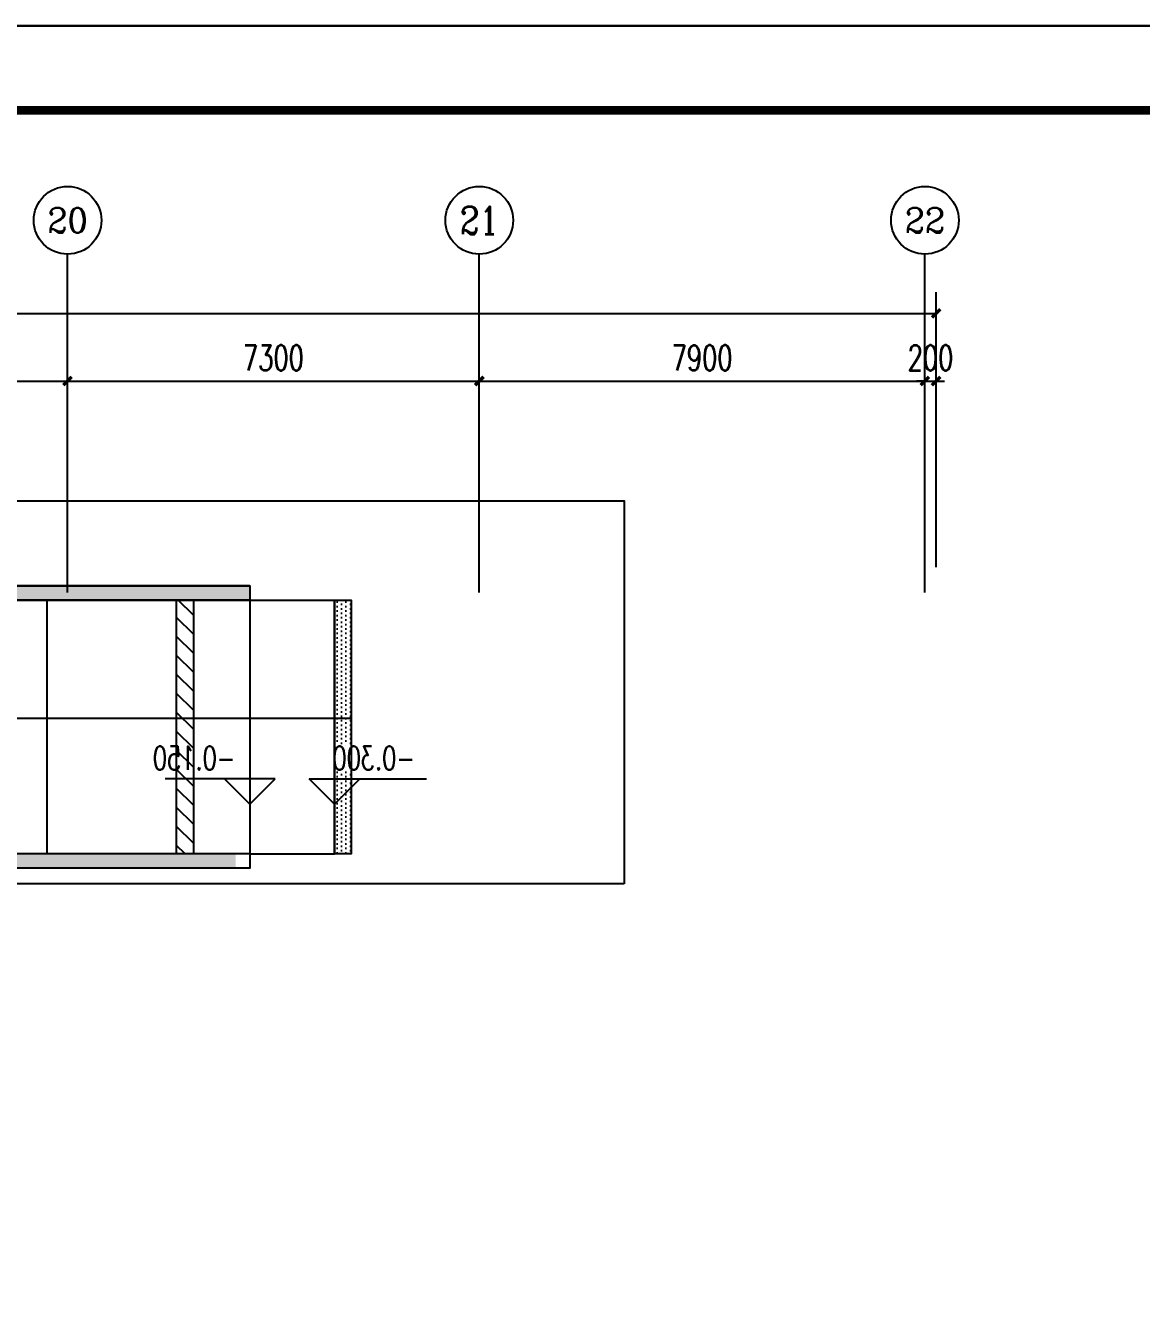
# Model space of a CAD drawing. Extents: x 1398449 to 2142961, y 256969 to 1032940.
# Drawn here: x 1642050 to 1661827, y 862413 to 885233 of the extents above; entities that cross this region are included whole.
import ezdxf
from ezdxf.enums import TextEntityAlignment as Align
from ezdxf.xclip import XClip

# ---------------------------------------------------------------- set-up
doc = ezdxf.new("R2010")
doc.units = 0
doc.header["$LTSCALE"] = 1500
doc.header["$PDSIZE"] = 50
for name, color, linetype in [('1-建筑底图', 8, 'Continuous'), ('A-ANNO-IDEN-LEVL', 3, 'Continuous'), ('A-ANNO-TXT', 7, 'Continuous'), ('AXIS_TEXT', 7, 'Continuous'), ('BTTK', 7, 'Continuous'), ('PUB_TITLE', 4, 'Continuous'), ('党校-主楼（一期）参照$0$PUB_TITLE', 7, 'Continuous'), ('公用-影线', 8, 'Continuous'), ('建筑-墙体', 2, 'Continuous'), ('顶板排水', 43, 'Continuous')]:
    doc.layers.add(name, color=color, linetype=linetype)
doc.layers.add('yichutu', color=7, linetype='Continuous', true_color=0xffffff, plot=False)
doc.styles.add('_TCH_AXIS', font='COMPLEX', dxfattribs={"bigfont": 'GBCBIG'})
doc.styles.add('_TCH_DIM_T3', font='SIMPLEX', dxfattribs={"width": 0.705882, "bigfont": 'GBCBIG'})
doc.styles.add('A_DIM', font='simplex.shx', dxfattribs={"width": 0.7, "bigfont": 'gbcbig.shx'})
doc.styles.add('COMPLEX', font='COMPLEX')
doc.styles.add('HZ(TK)', font='geniso.shx', dxfattribs={"width": 0.9, "bigfont": 'hztxt.shx'})
doc.styles.get("Standard").update_dxf_attribs({"font": 'gbeitc.shx', "bigfont": 'gbcbig.shx'})
doc.linetypes.add('JIEDI', pattern='A,1.25,-0.25,0.25,-0.25,0.625,["/",Standard,S=0.6,R=0,X=0,Y=-0.3],0.625,-0.25,0.25,-0.25', length=4)
doc.dimstyles.new('_TCH_ARCH&&150', dxfattribs={"dimtxt": 446.25, "dimasz": 150, "dimexe": 375, "dimexo": 450, "dimgap": 189.375, "dimtad": 1, "dimdec": 0, "dimzin": 0, "dimdsep": 46, "dimtxsty": '_TCH_DIM_T3', "dimblk": 'ARCHTICK', "dimcen": 0.09, "dimclrt": 7, "dimazin": 2, "dimtfac": 1, "dimtdec": 0, "dimtix": 1, "dimtmove": 2, "dimatfit": 3, "dimfxl": 1, "dimtolj": 1, "dimtzin": 0, "dimarcsym": 0})

# ---------------------------------------------------------------- blocks, each defined once
blk = doc.blocks.new('A$C05603C06')
h = blk.add_hatch()
h.set_pattern_fill('ANSI31', color=256, scale=150, angle=180)
h.set_pattern_definition([(225, (12590194.07, -3251143.81), (168.3798023, -168.3798023), [])])
h.paths.add_polyline_path([(-23131, 9400), (-22831, 9400), (-22831, 13900), (-23131, 13900)])
at = {"layer": '公用-影线'}
for points in [[(-24131, 13900), (12300, 13900), (12550, 14150), (-24131, 14150)], [(-23880, 9150), (3000, 9150), (3000, 9400), (-23880, 9400)]]:
    blk.add_hatch(color=256, dxfattribs=at).paths.add_polyline_path(points)
at = {"layer": '顶板排水'}
h = blk.add_hatch(dxfattribs=at)
h.set_pattern_fill('DOTS', color=256, scale=50, angle=90)
h.set_pattern_definition([(90, (-141983.41, -1944221.05), (-79.375, 39.6875), [0, -79.375])])
h.paths.add_polyline_path([(-25631, 13900), (-25931, 13900), (-25931, 9400), (-25631, 9400)])
for p, q in [((-25631, 13900), (-25631, 9400)), ((-25631, 9400), (-25631, 13900)), ((-24131, 13900), (-24131, 9400)), ((-20531, 13900), (-20531, 9400)), ((-25931, 11800), (3000, 11800)), ((-24131, 9400), (-25631, 9400))]:
    blk.add_line(p, q)
for points in [[(12400, 9150), (12550, 9150), (12550, 14150), (-24131, 14150), (-24131, 9150), (3000, 9150)], [(12400, 13900), (-25931, 13900), (-25931, 9400), (-25631, 9400), (-25631, 13900)], [(-23131, 13900), (-23131, 9400), (-22831, 9400), (-22831, 13900)]]:
    blk.add_lwpolyline(points)
at = {"layer": 'A-ANNO-IDEN-LEVL'}
for p, q in [((-25181, 10731), (-27262, 10731)), ((-25631, 10281), (-26081, 10731)), ((-25631, 10281), (-25181, 10731)), ((-24131, 10281), (-24581, 10731)), ((-24581, 10731), (-22631, 10731)), ((-24131, 10281), (-23681, 10731))]:
    blk.add_line(p, q, dxfattribs=at)
at = {"layer": '建筑-墙体'}
for p, q in [((-24131, 14150), (12550, 14150)), ((-24131, 14150), (-24131, 13900)), ((-24131, 13900), (12300, 13900)), ((-24131, 9400), (3000, 9400)), ((-24131, 9400), (-24131, 9150)), ((-24131, 9150), (3000, 9150))]:
    blk.add_line(p, q, dxfattribs=at)
at = {"layer": 'A-ANNO-TXT', "color": 7, "style": 'A_DIM', "width": 0.7}
for s, p in [('-0.300', (-27058, 10889)), ('-0.150', (-23874, 10889))]:
    blk.add_text(s, height=420, dxfattribs=at).set_placement(p)
blk = doc.blocks.new('_AXISO')
blk.add_circle((0, 0), 0.5)
at = {"layer": 'AXIS_TEXT', "style": 'COMPLEX', "width": 1.041667}
blk.add_attdef('A', text='', height=0.56, dxfattribs=at).set_placement((-0.25, -0.28), (0.25, -0.28), align=Align.FIT)
blk = doc.blocks.new('_ArchTick')
at = {"color": 0, "linetype": 'ByBlock', "const_width": 0.4}
blk.add_lwpolyline([(-0.5, -0.5), (0.5, 0.5)], dxfattribs=at)
blk = doc.blocks.new('*D297')
at = {"layer": '1-建筑底图', "color": 0, "lineweight": -2, "transparency": 16777216}
for p, q in [((-100, 50981), (-100, 55856)), ((139100, 50981), (139100, 55856)), ((-100, 55481), (139100, 55481))]:
    blk.add_line(p, q, dxfattribs=at)
at = {"layer": 'Defpoints', "color": 0}
for p in [(139100, 55481), (-100, 50531), (139100, 50531)]:
    blk.add_point(p, dxfattribs=at)
at = {"layer": '1-建筑底图', "color": 0, "lineweight": -2, "transparency": 16777216, "xscale": 150, "yscale": 150, "zscale": 150, "rotation": 180}
blk.add_blockref('_ArchTick', (-100, 55481), dxfattribs=at)
at = {"layer": '1-建筑底图', "color": 0, "lineweight": -2, "transparency": 16777216, "xscale": 150, "yscale": 150, "zscale": 150}
blk.add_blockref('_ArchTick', (139100, 55481), dxfattribs=at)
at = {"layer": '1-建筑底图', "color": 7, "transparency": 16777216, "insert": (69500, 55893), "char_height": 446.2, "attachment_point": 5, "style": '_TCH_DIM_T3'}
blk.add_mtext('\\A1;139200', dxfattribs=at)
blk = doc.blocks.new('*D317')
at = {"layer": '1-建筑底图', "color": 0, "lineweight": -2, "transparency": 16777216}
for p, q in [((115800, 50981), (115800, 54656)), ((123700, 50981), (123700, 54656)), ((115800, 54281), (123700, 54281))]:
    blk.add_line(p, q, dxfattribs=at)
at = {"layer": 'Defpoints', "color": 0}
for p in [(123700, 54281), (115800, 50531), (123700, 50531)]:
    blk.add_point(p, dxfattribs=at)
at = {"layer": '1-建筑底图', "color": 0, "lineweight": -2, "transparency": 16777216, "xscale": 150, "yscale": 150, "zscale": 150, "rotation": 180}
blk.add_blockref('_ArchTick', (115800, 54281), dxfattribs=at)
at = {"layer": '1-建筑底图', "color": 0, "lineweight": -2, "transparency": 16777216, "xscale": 150, "yscale": 150, "zscale": 150}
blk.add_blockref('_ArchTick', (123700, 54281), dxfattribs=at)
at = {"layer": '1-建筑底图', "color": 7, "transparency": 16777216, "insert": (119750, 54693), "char_height": 446.2, "attachment_point": 5, "style": '_TCH_DIM_T3'}
blk.add_mtext('\\A1;7900', dxfattribs=at)
blk = doc.blocks.new('*D318')
at = {"layer": '1-建筑底图', "color": 0, "lineweight": -2, "transparency": 16777216}
for p, q in [((123700, 50981), (123700, 54656)), ((131000, 50981), (131000, 54656)), ((123700, 54281), (131000, 54281))]:
    blk.add_line(p, q, dxfattribs=at)
at = {"layer": 'Defpoints', "color": 0}
for p in [(131000, 54281), (123700, 50531), (131000, 50531)]:
    blk.add_point(p, dxfattribs=at)
at = {"layer": '1-建筑底图', "color": 0, "lineweight": -2, "transparency": 16777216, "xscale": 150, "yscale": 150, "zscale": 150, "rotation": 180}
blk.add_blockref('_ArchTick', (123700, 54281), dxfattribs=at)
at = {"layer": '1-建筑底图', "color": 0, "lineweight": -2, "transparency": 16777216, "xscale": 150, "yscale": 150, "zscale": 150}
blk.add_blockref('_ArchTick', (131000, 54281), dxfattribs=at)
at = {"layer": '1-建筑底图', "color": 7, "transparency": 16777216, "insert": (127350, 54693), "char_height": 446.2, "attachment_point": 5, "style": '_TCH_DIM_T3'}
blk.add_mtext('\\A1;7300', dxfattribs=at)
blk = doc.blocks.new('*D319')
at = {"layer": '1-建筑底图', "color": 0, "lineweight": -2, "transparency": 16777216}
for p, q in [((131000, 50981), (131000, 54656)), ((138900, 50981), (138900, 54656)), ((131000, 54281), (138900, 54281))]:
    blk.add_line(p, q, dxfattribs=at)
at = {"layer": 'Defpoints', "color": 0}
for p in [(138900, 54281), (131000, 50531), (138900, 50531)]:
    blk.add_point(p, dxfattribs=at)
at = {"layer": '1-建筑底图', "color": 0, "lineweight": -2, "transparency": 16777216, "xscale": 150, "yscale": 150, "zscale": 150, "rotation": 180}
blk.add_blockref('_ArchTick', (131000, 54281), dxfattribs=at)
at = {"layer": '1-建筑底图', "color": 0, "lineweight": -2, "transparency": 16777216, "xscale": 150, "yscale": 150, "zscale": 150}
blk.add_blockref('_ArchTick', (138900, 54281), dxfattribs=at)
at = {"layer": '1-建筑底图', "color": 7, "transparency": 16777216, "insert": (134950, 54693), "char_height": 446.2, "attachment_point": 5, "style": '_TCH_DIM_T3'}
blk.add_mtext('\\A1;7900', dxfattribs=at)
blk = doc.blocks.new('*D320')
at = {"layer": '1-建筑底图', "color": 0, "lineweight": -2, "transparency": 16777216}
for p, q in [((138900, 50981), (138900, 54656)), ((139100, 50981), (139100, 54656)), ((138900, 54281), (138750, 54281)), ((138900, 54281), (139100, 54281)), ((139100, 54281), (139250, 54281))]:
    blk.add_line(p, q, dxfattribs=at)
at = {"layer": 'Defpoints', "color": 0}
for p in [(139100, 54281), (138900, 50531), (139100, 50531)]:
    blk.add_point(p, dxfattribs=at)
at = {"layer": '1-建筑底图', "color": 0, "lineweight": -2, "transparency": 16777216, "xscale": 150, "yscale": 150, "zscale": 150}
blk.add_blockref('_ArchTick', (138900, 54281), dxfattribs=at)
at = {"layer": '1-建筑底图', "color": 0, "lineweight": -2, "transparency": 16777216, "xscale": 150, "yscale": 150, "zscale": 150, "rotation": 180}
blk.add_blockref('_ArchTick', (139100, 54281), dxfattribs=at)
at = {"layer": '1-建筑底图', "color": 7, "transparency": 16777216, "insert": (139000, 54693), "char_height": 446.2, "attachment_point": 5, "style": '_TCH_DIM_T3'}
blk.add_mtext('\\A1;200', dxfattribs=at)
blk = doc.blocks.new('vhtemplate_2020年新竖式图框_A1_1_2', base_point=(-420.5, 0))
at = {"layer": 'PUB_TITLE', "color": 7}
blk.add_lwpolyline([(-420.5, 594), (841, 594), (841, 0), (-420.5, 0)], close=True, dxfattribs=at)
at = {"layer": 'PUB_TITLE', "const_width": 1}
blk.add_lwpolyline([(-395.5, 10), (831, 10), (831, 584), (-395.5, 584)], close=True, dxfattribs=at)
at = {"layer": 'BTTK', "color": 4, "style": 'HZ(TK)', "width": 0.9}
for tag, p in [('合作单位', (796, 511.5)), ('建设单位', (796, 209.5)), ('工程名称', (796, 176.5)), ('子项名称', (806, 160)), ('图纸名称', (796, 141))]:
    blk.add_attdef(tag, text='', height=3.5, dxfattribs=at).set_placement(p, align=Align.MIDDLE_CENTER)
for tag, p in [('注册证书号', (808.5, 309.01)), ('注册印章号', (808.5, 301.01)), ('设计号', (806, 193)), ('图别', (789.75, 34)), ('图号', (822.25, 34)), ('版本号', (789.75, 26)), ('日期', (822.25, 26))]:
    blk.add_attdef(tag, text='', height=3.5, dxfattribs=at).set_placement(p, align=Align.MIDDLE)
blk = doc.blocks.new('yct-1261-594-189225-89100-150-1004.0')
at = {"layer": 'yichutu', "color": 7, "true_color": 0xffffff}
blk.add_lwpolyline([(0, 0), (0, 89100), (189225, 89100), (189225, 0)], close=True, dxfattribs=at)
blk = doc.blocks.new('1-一层建筑底图')
at = {"layer": '1-建筑底图'}
for p, q in [((123700, 50530.7), (123700, 56530.7)), ((131000, 50530.7), (131000, 56530.7)), ((138900, 50530.7), (138900, 56530.7))]:
    blk.add_line(p, q, dxfattribs=at)
blk.add_lwpolyline([(132785.5, 37917.4, 1), (132785.5, 37917.4, 1)], format="xyb", close=True, dxfattribs=at)
ref = blk.add_blockref('_AXISO', (123700, 57130.7), dxfattribs=dict(at, xscale=1200, yscale=1200, zscale=1200))
ref.add_attrib('A', '20', dxfattribs={"layer": 'AXIS_TEXT', "height": 441.41, "style": '_TCH_AXIS'}).set_placement((123342.7, 56910), (124057.4, 56910), align=Align.FIT)
ref = blk.add_blockref('_AXISO', (131000, 57130.7), dxfattribs=dict(at, xscale=1200, yscale=1200, zscale=1200))
ref.add_attrib('A', '21', dxfattribs={"layer": 'AXIS_TEXT', "height": 492.67, "style": '_TCH_AXIS'}).set_placement((130659.9, 56884.3), (131340.2, 56884.3), align=Align.FIT)
ref = blk.add_blockref('_AXISO', (138900, 57130.7), dxfattribs=dict(at, xscale=1200, yscale=1200, zscale=1200))
ref.add_attrib('A', '22', dxfattribs={"layer": 'AXIS_TEXT', "height": 441.41, "style": '_TCH_AXIS'}).set_placement((138542.7, 56910), (139257.4, 56910), align=Align.FIT)
ref = blk.add_blockref('A$C05603C06', (102800, 36500), dxfattribs=dict(at, xscale=-1))
XClip(ref).set_block_clipping_path([(-30766.6951008267, 8869.8559493814), (13725.1356963144, 15655.7832189617)])
for p1, p2, distance, picture, middle in [((-100, 50530.7), (139100, 50530.7), 4950, '*D297', (69500, 55893.2)), ((115800, 50530.7), (123700, 50530.7), 3750, '*D317', (119750, 54693.2)), ((123700, 50530.7), (131000, 50530.7), 3750, '*D318', (127350, 54693.2)), ((131000, 50530.7), (138900, 50530.7), 3750, '*D319', (134950, 54693.2)), ((138900, 50530.7), (139100, 50530.7), 3750, '*D320', (139000, 54693.2))]:
    dim = blk.add_aligned_dim(p1=p1, p2=p2, distance=distance, dimstyle='_TCH_ARCH&&150', dxfattribs=at)
    dim.commit()
    dim.dimension.update_dxf_attribs({"geometry": picture, "text_midpoint": middle})

msp = doc.modelspace()

# ---------------------------------------------------------------- linework, layer by layer
at = {"layer": '党校-主楼（一期）参照$0$PUB_TITLE'}
msp.add_lwpolyline([(1498789.3, 796132.9), (1687939.3, 796132.9), (1687939.3, 885232.9), (1498789.3, 885232.9)], close=True, dxfattribs=at)
at = {"layer": '党校-主楼（一期）参照$0$PUB_TITLE', "const_width": 150}
msp.add_lwpolyline([(1502539.3, 797632.9), (1686439.3, 797632.9), (1686439.3, 883732.9), (1502539.3, 883732.9)], close=True, dxfattribs=at)

# ---------------------------------------------------------------- block references
at = {"xscale": 150, "yscale": 150, "zscale": 150}
msp.add_blockref('vhtemplate_2020年新竖式图框_A1_1_2', (1498714.3, 796132.9), dxfattribs=at)
at = {"layer": '1-建筑底图', "linetype": 'JIEDI'}
msp.add_blockref('1-一层建筑底图', (1519090.9, 824654.4), dxfattribs=at)
at = {"layer": 'yichutu'}
msp.add_blockref('yct-1261-594-189225-89100-150-1004.0', (1498714.3, 796132.9), dxfattribs=at)

doc.saveas('drawing.dxf')
